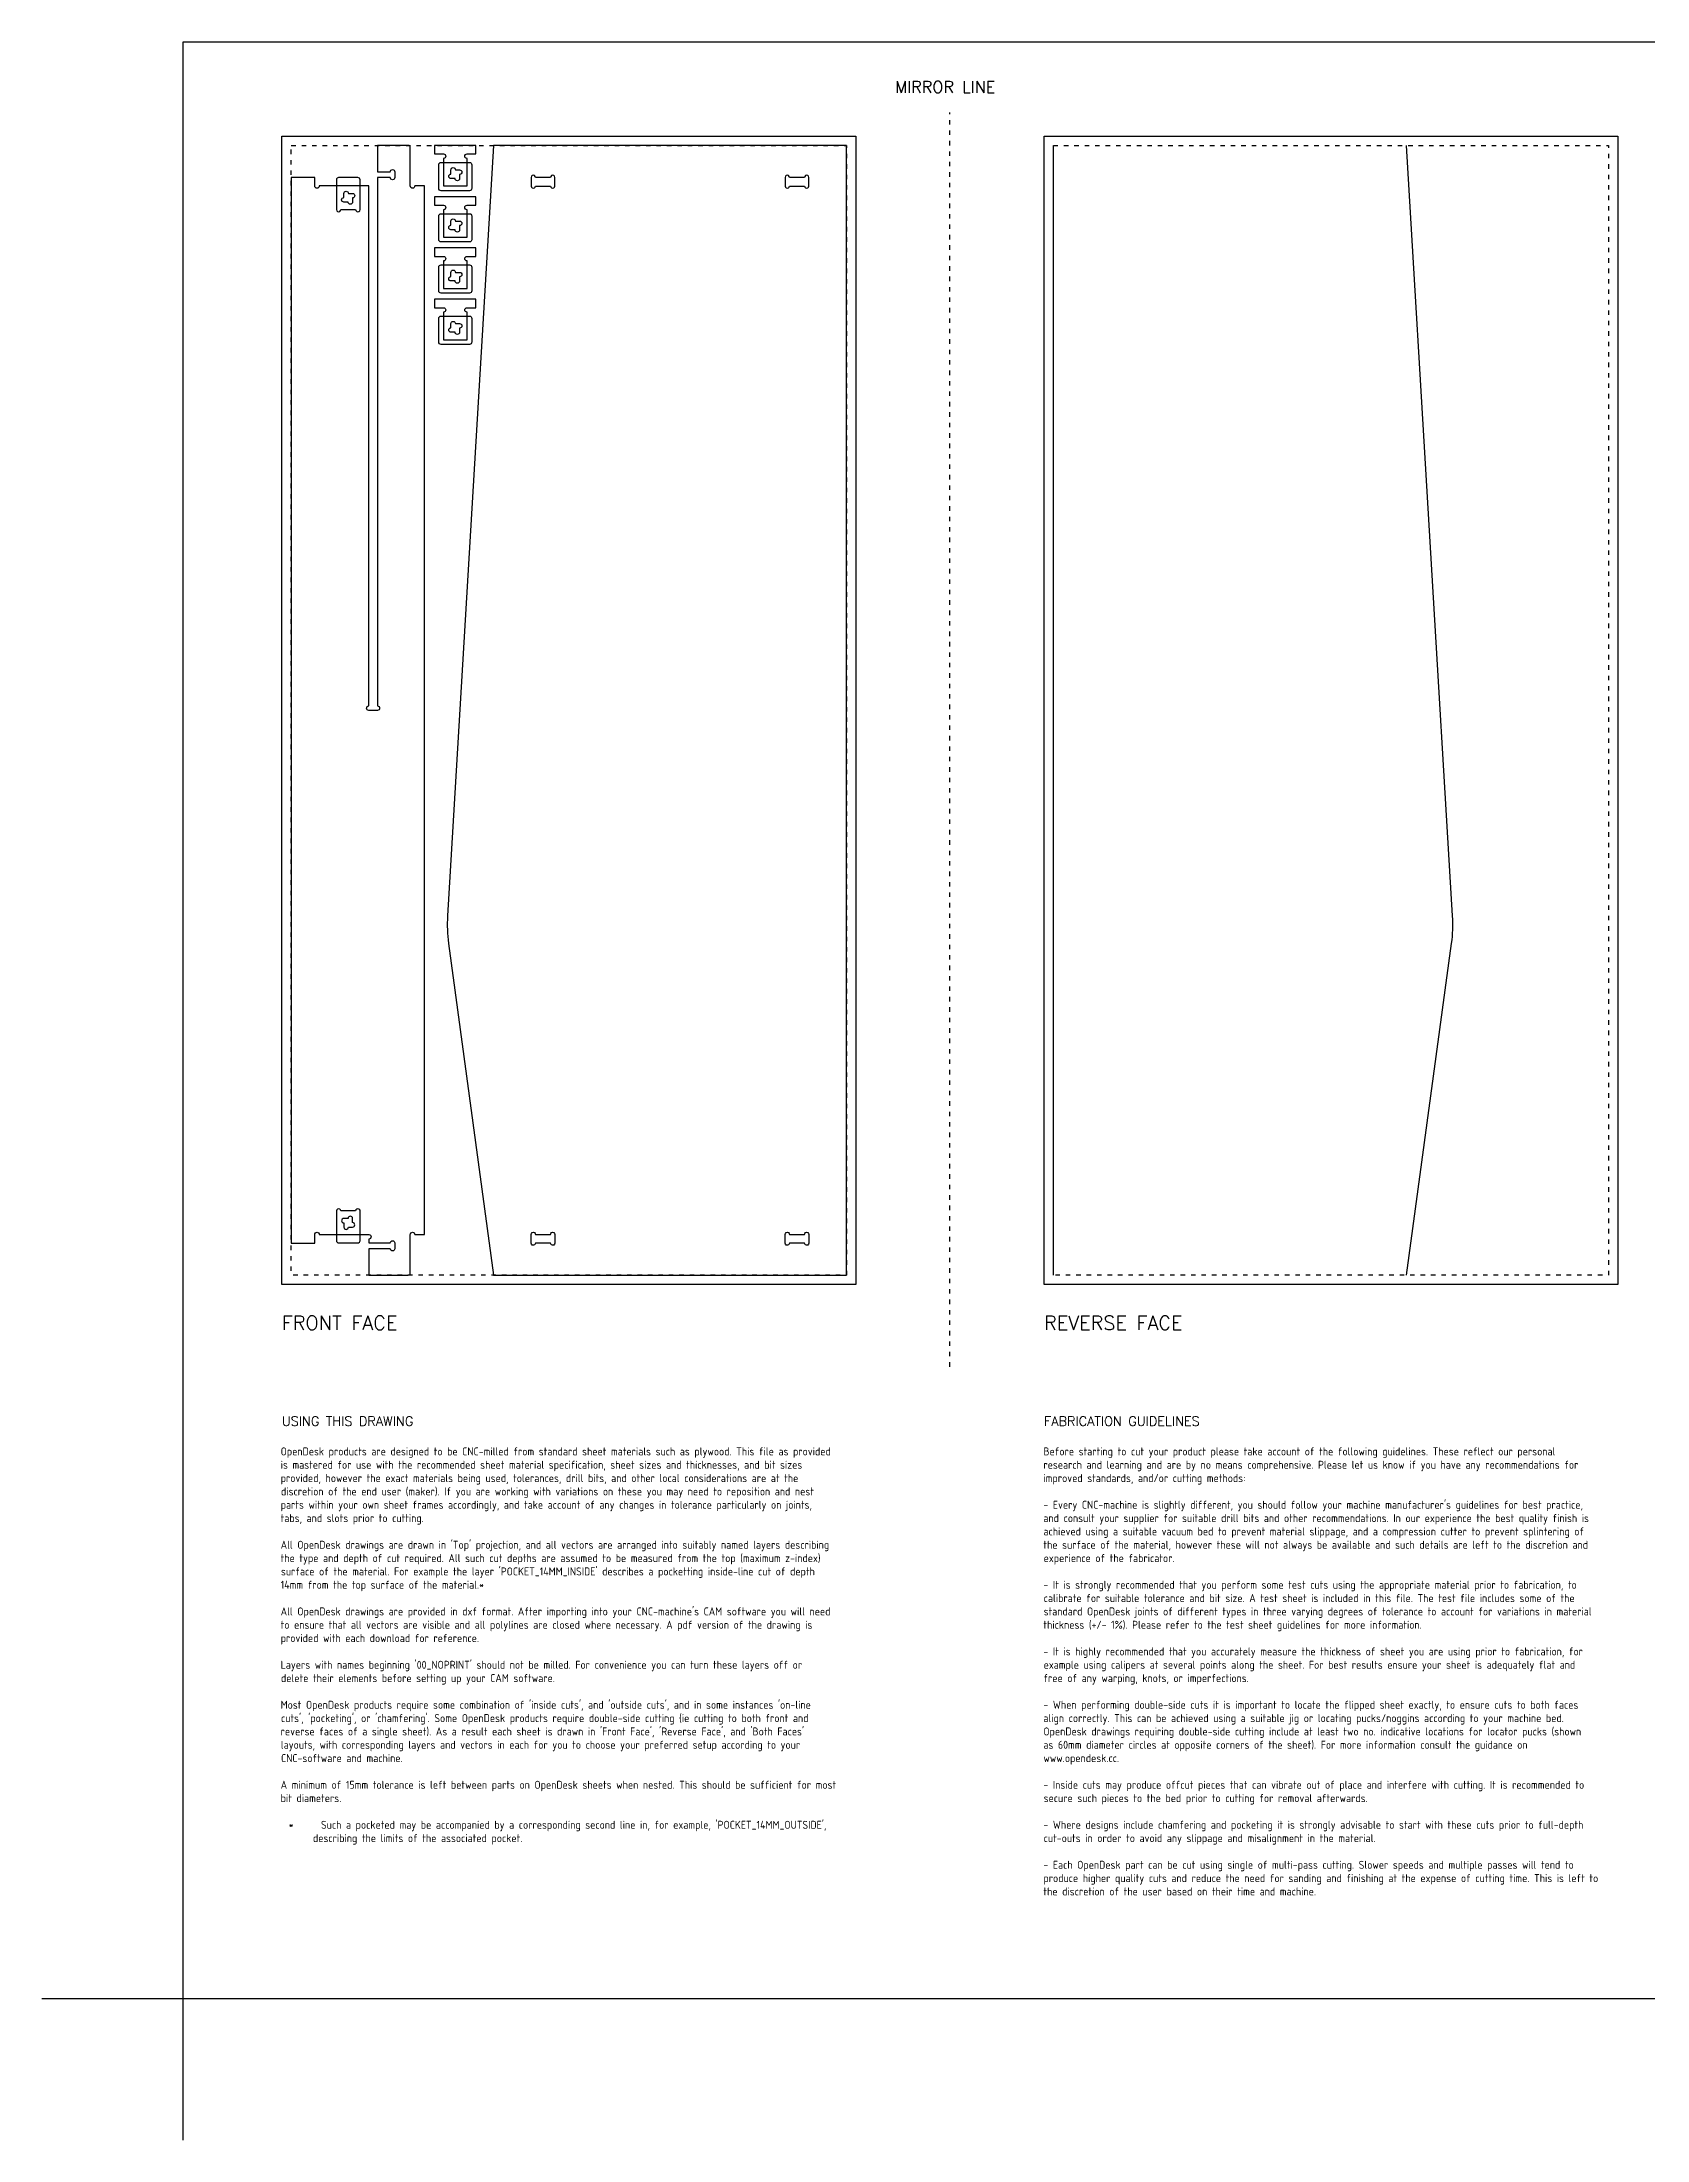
# Model space of a CAD drawing. Extents: x -300 to 5880, y -300 to 4158.
# Drawn here: x -300 to 3112, y -300 to 4158 of the extents above; entities that cross this region are included whole.
import ezdxf
from ezdxf.enums import TextEntityAlignment as Align

# ---------------------------------------------------------------- set-up
doc = ezdxf.new("R2010")
doc.units = 0
doc.header["$MEASUREMENT"] = 0
doc.linetypes.add('DGN_STYLE_5', pattern=[22.17944, 9.505474, -12.673965])
for name, color, linetype in [('00-NOPRINT_TEXT', 7, 'CONTINUOUS'), ('00_NOPRINT_TOLERANCE', 7, 'DGN_STYLE_5'), ('BOARD_$TH-NOMINAL', 3, 'CONTINUOUS'), ('REV-CHAMFER-ONLINE_03MM', 26, 'CONTINUOUS'), ('TOP-CUT-INSIDE_18MM', 1, 'CONTINUOUS'), ('TOP-CUT-OUTSIDE_18MM', 220, 'CONTINUOUS'), ('TOP-POCKET-INSIDE_09MM', 60, 'CONTINUOUS')]:
    doc.layers.add(name, color=color, linetype=linetype)
doc.styles.add('OD-ISOCP-17', font='isocp.shx', dxfattribs={"height": 17})
doc.styles.add('OD-SIMPLEX-20', font='simplex.shx', dxfattribs={"height": 20})
doc.styles.add('OD-SIMPLEX-25', font='simplex.shx', dxfattribs={"height": 25})
doc.styles.add('OD-SIMPLEX-30', font='simplex.shx', dxfattribs={"height": 30})

# ---------------------------------------------------------------- blocks, each defined once
blk = doc.blocks.new('*U2')
at = {"layer": '00-NOPRINT_TEXT', "style": 'OD-SIMPLEX-25'}
blk.add_text('MIRROR LINE', height=25, dxfattribs=at).set_placement((1513.3, 4049.9))

msp = doc.modelspace()

# ---------------------------------------------------------------- linework, layer by layer
at = {"layer": '00-NOPRINT_TEXT', "flags": 128}
msp.add_lwpolyline([(0, 4158), (5880, 4158), (5880, 0), (0, 0)], close=True, dxfattribs=at)
msp.add_lwpolyline([(0, -300), (0, 0), (-300, 0)], dxfattribs=at)
at = {"layer": '00_NOPRINT_TOLERANCE'}
msp.add_line((1630, 1343.2), (1630, 4008), dxfattribs=at)
at = {"layer": '00_NOPRINT_TOLERANCE', "flags": 128}
for points in [[(210, 3958), (1430, 3958), (1430, 1518), (210, 1518)], [(230, 3938), (1410, 3938), (1410, 1538), (230, 1538)], [(1830, 3958), (3050, 3958), (3050, 1518), (1830, 1518)], [(1850, 3938), (3030, 3938), (3030, 1538), (1850, 1538)]]:
    msp.add_lwpolyline(points, close=True, dxfattribs=at)
at = {"layer": 'BOARD_$TH-NOMINAL', "flags": 128}
for points in [[(210, 3958), (1430, 3958), (1430, 1518), (210, 1518)], [(1830, 3958), (3050, 3958), (3050, 1518), (1830, 1518)]]:
    msp.add_lwpolyline(points, close=True, dxfattribs=at)
at = {"layer": 'REV-CHAMFER-ONLINE_03MM'}
for p, q in [((1410, 1538), (1410, 3938)), ((1850, 1538), (1850, 3938))]:
    msp.add_line(p, q, dxfattribs=at)
at = {"layer": 'REV-CHAMFER-ONLINE_03MM', "flags": 128}
for points in [[(660, 3938), (562.1, 2300.9, 0.048703), (564.3, 2242.7), (660, 1538)], [(2600, 3938), (2697.9, 2300.9, -0.048703), (2695.7, 2242.7), (2600, 1538)]]:
    msp.add_lwpolyline(points, format="xyb", dxfattribs=at)
at = {"layer": 'TOP-CUT-INSIDE_18MM', "flags": 128}
for points in [[(587.8, 3876.7), (587.8, 3867.8, -1), (578.2, 3867.8), (569.4, 3867.8, -0.999997), (569.4, 3877.3), (569.4, 3886.2, -0.999998), (578.9, 3886.2), (587.8, 3886.2, -1), (587.8, 3876.7)], [(360.2, 3826.7), (360.2, 3817.8, -1), (350.7, 3817.8), (341.8, 3817.8, -0.999997), (341.8, 3827.3), (341.8, 3836.2, -0.999998), (351.3, 3836.2), (360.2, 3836.2, -1), (360.2, 3826.7)], [(739.9, 3851.8, 1.010777), (749.2, 3851.9), (780.8, 3851.9, 1.010777), (790.1, 3851.8), (790.1, 3870.2, 1.010774), (780.8, 3870.1), (749.2, 3870.1, 1.010774), (739.9, 3870.2)], [(1279.9, 3851.8, 1.010777), (1289.2, 3851.9), (1320.8, 3851.9, 1.010777), (1330.1, 3851.8), (1330.1, 3870.2, 1.010774), (1320.8, 3870.1), (1289.2, 3870.1, 1.010774), (1279.9, 3870.2)], [(587.8, 3767.8), (587.8, 3758.9, -1), (578.2, 3758.9), (569.4, 3758.9, -0.999997), (569.4, 3768.5), (569.4, 3777.3, -0.999998), (578.9, 3777.3), (587.8, 3777.3, -1), (587.8, 3767.8)], [(587.8, 3659), (587.8, 3650.1, -1), (578.2, 3650.1), (569.4, 3650.1, -0.999997), (569.4, 3659.6), (569.4, 3668.5, -0.999998), (578.9, 3668.5), (587.8, 3668.5, -1), (587.8, 3659)], [(587.8, 3550.1), (587.8, 3541.2, -1), (578.2, 3541.2), (569.4, 3541.2, -0.999997), (569.4, 3550.8), (569.4, 3559.6, -0.999998), (578.9, 3559.6), (587.8, 3559.6, -1), (587.8, 3550.1)], [(360.2, 1649.3), (360.2, 1658.2, 1), (350.7, 1658.2), (341.8, 1658.2, 0.999997), (341.8, 1648.7), (341.8, 1639.8, 0.999998), (351.3, 1639.8), (360.2, 1639.8, 1), (360.2, 1649.3)], [(739.9, 1624.2, -1.010777), (749.2, 1624.1), (780.8, 1624.1, -1.010777), (790.1, 1624.2), (790.1, 1605.8, -1.010774), (780.8, 1605.9), (749.2, 1605.9, -1.010774), (739.9, 1605.8)], [(1279.9, 1624.2, -1.010777), (1289.2, 1624.1), (1320.8, 1624.1, -1.010777), (1330.1, 1624.2), (1330.1, 1605.8, -1.010774), (1320.8, 1605.9), (1289.2, 1605.9, -1.010774), (1279.9, 1605.8)]]:
    msp.add_lwpolyline(points, format="xyb", close=True, dxfattribs=at)
at = {"layer": 'TOP-CUT-OUTSIDE_18MM'}
for points in [[(513, 3852), (492.5, 3852, -1), (483, 3852), (483, 3933.5, 0.414214), (478.5, 3938), (413.1, 3938), (413.1, 3882.1), (440.5, 3882.1, -1), (450, 3882.1), (450, 3869.9, -1), (440.5, 3869.9), (413.1, 3869.9), (413.1, 2747.1, -1), (413.1, 2737.6), (394.9, 2737.6, -1), (394.9, 2747.1), (394.9, 3852), (289.5, 3852, -1), (280, 3852), (280, 3870), (230, 3870), (230, 1606), (280, 1606), (280, 1624, -1), (289.5, 1624), (395, 1624, -1), (395, 1614.5), (395, 1606.1), (440.5, 1606.1, -1), (450, 1606.1), (450, 1593.9, -1), (440.5, 1593.9), (395, 1593.9), (395, 1538), (478.5, 1538, 0.414214), (483, 1542.5), (483, 1624, -1), (492.5, 1624), (513, 1624)], [(603.6, 3910.5, -1), (603.6, 3920), (622.6, 3920), (622.6, 3938), (534.6, 3938), (534.6, 3920), (553.6, 3920, -1), (553.6, 3910.5), (553.6, 3852), (603.6, 3852)], [(660, 1538), (1410, 1538), (1410, 3938), (660, 3938), (562.1, 2300.9, 0.048703), (564.3, 2242.7)], [(603.6, 3801.6, -1), (603.6, 3811.1), (622.6, 3811.1), (622.6, 3829.1), (534.6, 3829.1), (534.6, 3811.1), (553.6, 3811.1, -1), (553.6, 3801.6), (553.6, 3743.1), (603.6, 3743.1)], [(603.6, 3692.8, -1), (603.6, 3702.3), (622.6, 3702.3), (622.6, 3720.3), (534.6, 3720.3), (534.6, 3702.3), (553.6, 3702.3, -1), (553.6, 3692.8), (553.6, 3634.3), (603.6, 3634.3)], [(603.6, 3583.9, -1), (603.6, 3593.4), (622.6, 3593.4), (622.6, 3611.4), (534.6, 3611.4), (534.6, 3593.4), (553.6, 3593.4, -1), (553.6, 3583.9), (553.6, 3525.4), (603.6, 3525.4)]]:
    msp.add_lwpolyline(points, format="xyb", close=True, dxfattribs=at)
at = {"layer": 'TOP-POCKET-INSIDE_09MM'}
for points in [[(548.3, 3902), (608.8, 3902, -0.414214), (613.6, 3897.2), (613.6, 3846.8, -0.414214), (608.8, 3842), (548.3, 3842, -0.414214), (543.6, 3846.8), (543.6, 3897.2, -0.414214)], [(376.1, 3865.2, 0.414214), (371.4, 3869.9), (330.6, 3869.9, 0.414214), (325.9, 3865.2), (325.9, 3801.8, 1.010777), (335.2, 3801.9), (366.8, 3801.9, 1.010777), (376.1, 3801.8)], [(548.3, 3793.1), (608.8, 3793.1, -0.414214), (613.6, 3788.4), (613.6, 3737.9, -0.414214), (608.8, 3733.1), (548.3, 3733.1, -0.414214), (543.6, 3737.9), (543.6, 3788.4, -0.414214)], [(548.3, 3684.3), (608.8, 3684.3, -0.414214), (613.6, 3679.5), (613.6, 3629.1, -0.414214), (608.8, 3624.3), (548.3, 3624.3, -0.414214), (543.6, 3629.1), (543.6, 3679.5, -0.414214)], [(548.3, 3575.4), (608.8, 3575.4, -0.414214), (613.6, 3570.7), (613.6, 3520.2, -0.414214), (608.8, 3515.4), (548.3, 3515.4, -0.414214), (543.6, 3520.2), (543.6, 3570.7, -0.414214)], [(376.1, 1674.2, 1.010777), (366.8, 1674.1), (335.2, 1674.1, 1.010777), (325.9, 1674.2), (325.9, 1610.8, 0.414214), (330.6, 1606.1), (371.4, 1606.1, 0.414214), (376.1, 1610.8)]]:
    msp.add_lwpolyline(points, format="xyb", close=True, dxfattribs=at)

# ---------------------------------------------------------------- block references
at = {"layer": '00-NOPRINT_TEXT'}
msp.add_blockref('*U2', (0, 0), dxfattribs=at)

# ---------------------------------------------------------------- texts
at = {"layer": '00-NOPRINT_TEXT', "color": 7}
for s, height, style, p in [('FRONT FACE', 30, 'OD-SIMPLEX-30', (210, 1451.3)), ('REVERSE FACE', 30, 'OD-SIMPLEX-30', (1830, 1451.3)), ('USING THIS DRAWING', 20, 'OD-SIMPLEX-20', (210, 1237.4)), ('FABRICATION GUIDELINES', 20, 'OD-SIMPLEX-20', (1830, 1237.4))]:
    msp.add_text(s, height=height, rotation=360, dxfattribs=dict(at, style=style)).set_placement(p, align=Align.TOP_LEFT)
at = {"layer": '00-NOPRINT_TEXT', "color": 7, "style": 'OD-ISOCP-17'}
for s, p in [('OpenDesk products are designed to be CNC-milled from standard sheet materials such as plywood. This file as provided', (207.4, 1154.7)), ('Before starting to cut your product please take account of the following guidelines. These reflect our personal', (1828.7, 1154.7)), ('is mastered for use with the recommended sheet material specification, sheet sizes and thicknesses, and bit sizes', (207.4, 1126.3)), ('provided, however the exact materials being used, tolerances, drill bits, and other local considerations are at the', (207.4, 1098)), ('research and learning and are by no means comprehensive. Please let us know if you have any recommendations for', (1828.7, 1126.3)), ('improved standards, and/or cutting methods:', (1828.7, 1098)), ('discretion of the end user (maker). If you are working with variations on these you may need to reposition and nest', (208.1, 1069.7)), ('tabs, and slots prior to cutting.', (207.4, 1013)), ('parts within your own sheet frames accordingly, and take account of any changes in tolerance particularly on joints,', (207.4, 1041.3)), ("- Every CNC-machine is slightly different, you should follow your machine manufacturer's guidelines for best practice,", (1828.7, 1041.3)), ('and consult your supplier for suitable drill bits and other recommendations. In our experience the best quality finish is', (1828.7, 1013)), ('achieved using a suitable vacuum bed to prevent material slippage, and a compression cutter to prevent splintering of', (1828.7, 984.7)), ('the type and depth of cut required. All such cut depths are assumed to be measured from the top (maximum z-index)', (207.4, 928)), ("All OpenDesk drawings are drawn in 'Top' projection, and all vectors are arranged into suitably named layers describing", (207.4, 956.3)), ('the surface of the material, however these will not always be available and such details are left to the discretion and', (1828.7, 956.3)), ('experience of the fabricator.', (1829.2, 928)), ("surface of the material. For example the layer 'POCKET_14MM_INSIDE' describes a pocketting inside-line cut of depth", (208, 899.7)), ('14mm from the top surface of the material.*', (207.4, 871.3)), ('- It is strongly recommended that you perform some test cuts using the appropriate material prior to fabrication, to', (1828.7, 871.3)), ('calibrate for suitable tolerance and bit size. A test sheet is included in this file. The test file includes some of the', (1829.3, 843)), ('to ensure that all vectors are visible and all polylines are closed where necessary. A pdf version of the drawing is', (207.4, 786.3)), ("All OpenDesk drawings are provided in dxf format. After importing into your CNC-machine's CAM software you will need", (207.4, 814.7)), ('thickness (+/- 1%%%). Please refer to the test sheet guidelines for more information.', (1828.7, 786.3)), ('standard OpenDesk joints of different types in three varying degrees of tolerance to account for variations in material', (1829.2, 814.7)), ('provided with each download for reference.', (207.4, 758)), ("Layers with names beginning '00_NOPRINT' should not be milled. For convenience you can turn these layers off or", (207.4, 701.3)), ('- It is highly recommended that you accurately measure the thickness of sheet you are using prior to fabrication, for', (1828.7, 729.7)), ('example using calipers at several points along the sheet. For best results ensure your sheet is adequately flat and', (1829.2, 701.3)), ('delete their elements before setting up your CAM software.', (208.1, 673)), ('free of any warping, knots, or imperfections.', (1828.7, 673)), ("Most OpenDesk products require some combination of 'inside cuts', and 'outside cuts', and in some instances 'on-line", (207.4, 616.3)), ('- When performing double-side cuts it is important to locate the flipped sheet exactly, to ensure cuts to both faces', (1828.7, 616.3)), ("reverse faces of a single sheet). As a result each sheet is drawn in 'Front Face', 'Reverse Face', and 'Both Faces'", (207.4, 559.7)), ("cuts', 'pocketing', or 'chamfering'. Some OpenDesk products require double-side cutting (ie cutting to both front and", (208.1, 588)), ('align correctly. This can be achieved using a suitable jig or locating pucks/noggins according to your machine bed.', (1828.7, 588)), ('layouts, with corresponding layers and vectors in each for you to choose your preferred setup according to your', (207.8, 531.3)), ('as 60mm diameter circles at opposite corners of the sheet). For more information consult the guidance on', (1828.7, 531.3)), ('OpenDesk drawings requiring double-side cutting include at least two no. indicative locations for locator pucks (shown', (1828.7, 559.7)), ('CNC-software and machine.', (208.2, 503)), ('www.opendesk.cc.', (1828.7, 503)), ('A minimum of 15mm tolerance is left between parts on OpenDesk sheets when nested. This should be sufficient for most', (207.4, 446.3)), ('- Inside cuts may produce offcut pieces that can vibrate out of place and interfere with cutting. It is recommended to', (1828.7, 446.3)), ('bit diameters.', (207.4, 418)), ('secure such pieces to the bed prior to cutting for removal afterwards.', (1829.2, 418)), ("*      Such a pocketed may be accompanied by a corresponding second line in, for example, 'POCKET_14MM_OUTSIDE',", (224.4, 361.3)), ('- Where designs include chamfering and pocketing it is strongly advisable to start with these cuts prior to full-depth', (1828.7, 361.3)), ('describing the limits of the associated pocket.', (276.1, 333)), ('cut-outs in order to avoid any slippage and misalignment in the material.', (1829.3, 333)), ('- Each OpenDesk part can be cut using single of multi-pass cutting. Slower speeds and multiple passes will tend to', (1828.7, 276.3)), ('the discretion of the user based on their time and machine.', (1828.7, 219.7)), ('produce higher quality cuts and reduce the need for sanding and finishing at the expense of cutting time. This is left to', (1828.7, 248))]:
    msp.add_text(s, height=17, rotation=360, dxfattribs=at).set_placement(p)

doc.saveas('drawing.dxf')
